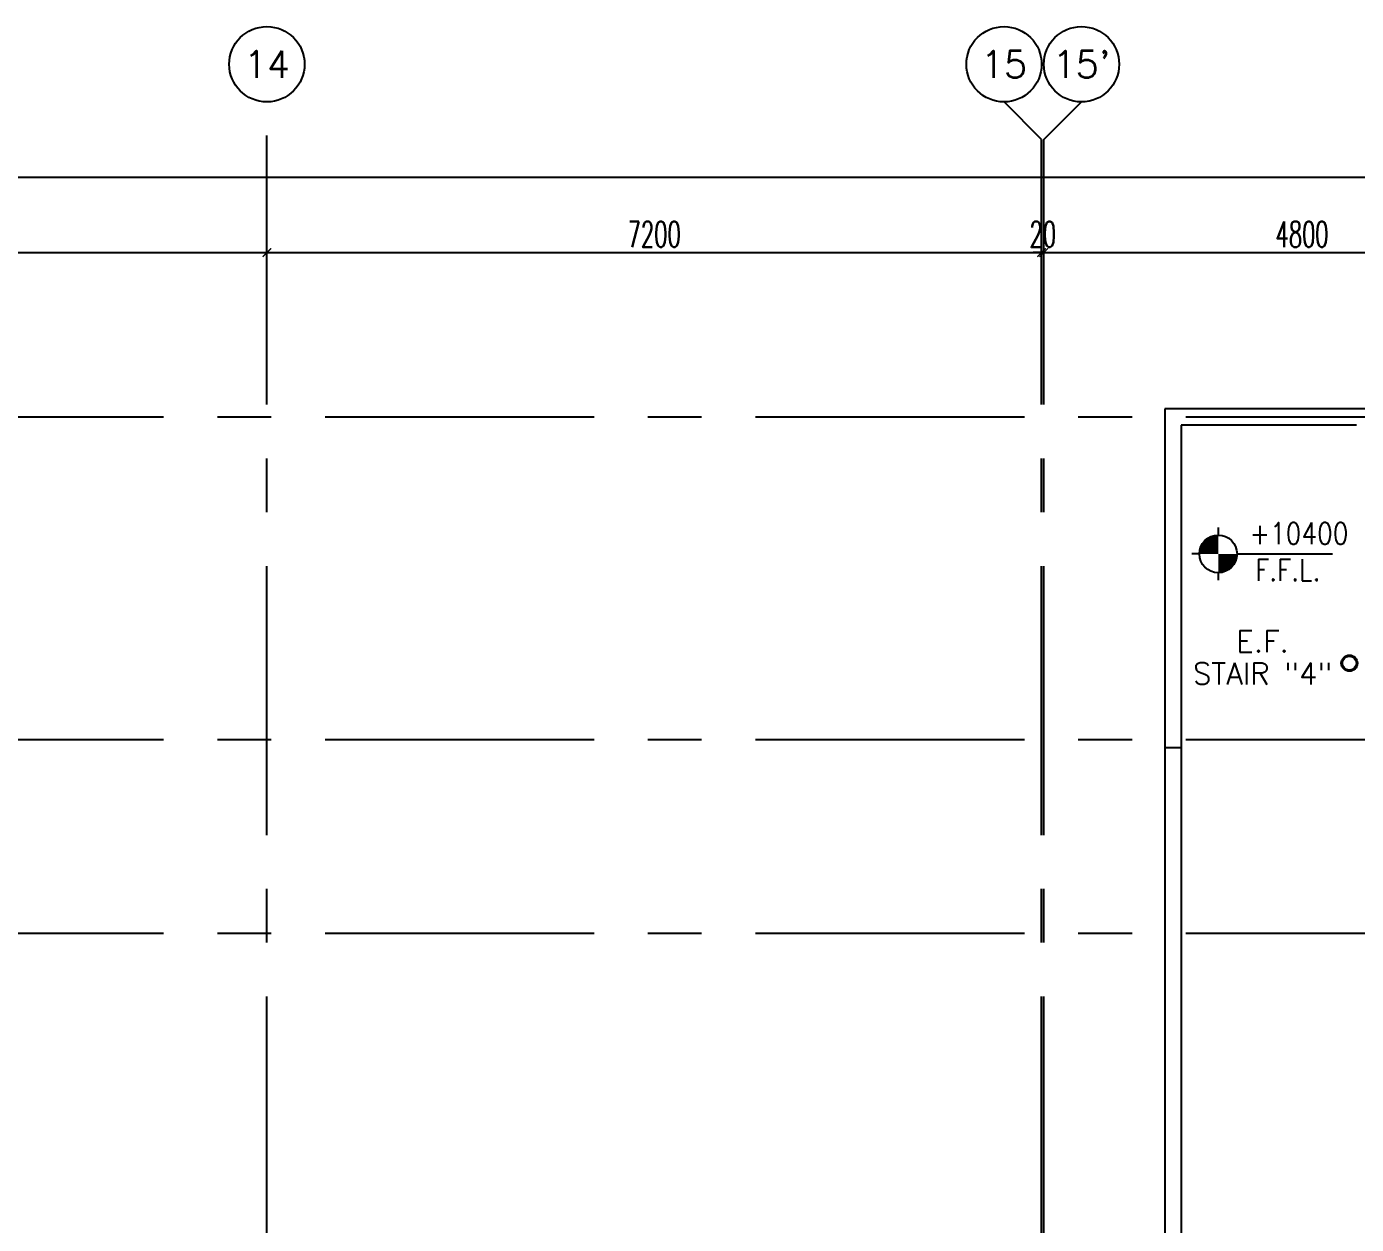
# Model space of a CAD drawing. Extents: x 88852.7 to 88945.7, y 39921.6 to 40001.1.
# Drawn here: x 88883.74 to 88896.1, y 39990 to 40001.13 of the extents above; entities that cross this region are included whole.
import ezdxf
from ezdxf.enums import TextEntityAlignment as Align

# ---------------------------------------------------------------- set-up
doc = ezdxf.new("R2010")
doc.units = 0
doc.header["$MEASUREMENT"] = 0
doc.header["$PDMODE"] = 34
doc.linetypes.add('CENTERX2', pattern=[4, 2.5, -0.5, 0.5, -0.5])
doc.layers.get('0').update_dxf_attribs({"color": 4, "linetype": 'CONTINUOUS'})
doc.layers.get('DEFPOINTS').update_dxf_attribs({"linetype": 'CONTINUOUS'})
for name, color, linetype in [('AX-CR', 2, 'CONTINUOUS'), ('AX-DIM', 4, 'CONTINUOUS'), ('AX-TXT', 2, 'CONTINUOUS'), ('AXES', 11, 'CENTERX2'), ('LEV-PL', 7, 'CONTINUOUS'), ('RM-NAME', 11, 'CONTINUOUS'), ('ROOF', 7, 'CONTINUOUS'), ('STR', 5, 'CONTINUOUS'), ('WALL', 2, 'CONTINUOUS')]:
    doc.layers.add(name, color=color, linetype=linetype)
doc.styles.add('ROMANS', font='ROMANS.shx', dxfattribs={"width": 0.6})
doc.styles.add('S', font='ROMANS.SHX')
doc.dimstyles.new('DIM-OUT', dxfattribs={"dimscale": 0, "dimtxt": 0.24, "dimasz": 0.08, "dimexe": 0.02, "dimexo": 0.02, "dimgap": 0.05, "dimtad": 1, "dimdec": 0, "dimlfac": 1000, "dimzin": 0, "dimtxsty": 'ROMANS', "dimblk1": 'ARCHTICK', "dimblk2": 'ARCHTICK', "dimsah": 1, "dimcen": 0.01, "dimdle": 0.08, "dimclrd": 4, "dimclre": 4, "dimclrt": 2, "dimazin": 3, "dimtp": 2, "dimtm": 2, "dimtfac": 0.114286, "dimtdec": 0, "dimtix": 1, "dimtmove": 0, "dimatfit": 3, "dimtolj": 1, "dimtzin": 0})

# ---------------------------------------------------------------- blocks, each defined once
blk = doc.blocks.new('_ARCHTICK')
at = {"color": 0, "linetype": 'BYBLOCK', "const_width": 0.15}
blk.add_lwpolyline([(-0.5, -0.5), (0.5, 0.5)], dxfattribs=at)
blk = doc.blocks.new('*D379')
at = {"layer": 'AX-DIM', "color": 4}
for p, q in [((88860.69, 39999.728), (88935.54, 39999.728)), ((88860.77, 39995.09), (88860.77, 39999.748)), ((88935.46, 39987.57), (88935.46, 39999.748))]:
    blk.add_line(p, q, dxfattribs=at)
at = {"layer": 'DEFPOINTS', "color": 0}
for p in [(88935.46, 39999.728), (88860.77, 39995.07), (88935.46, 39987.55)]:
    blk.add_point(p, dxfattribs=at)
at = {"layer": 'AX-DIM', "color": 4, "xscale": 0.08, "yscale": 0.08, "zscale": 0.08, "rotation": 180}
blk.add_blockref('_ARCHTICK', (88860.77, 39999.728), dxfattribs=at)
at = {"layer": 'AX-DIM', "color": 4, "xscale": 0.08, "yscale": 0.08, "zscale": 0.08}
blk.add_blockref('_ARCHTICK', (88935.46, 39999.728), dxfattribs=at)
at = {"layer": 'AX-DIM', "color": 2, "insert": (88898.115, 39999.898), "char_height": 0.24, "attachment_point": 5, "style": 'ROMANS'}
blk.add_mtext('\\A1;74690', dxfattribs=at)
blk = doc.blocks.new('*D42')
at = {"layer": 'AX-DIM', "color": 4}
for p, q in [((88893.17, 39999.028), (88893.09, 39999.028)), ((88893.17, 39998.648), (88893.17, 39999.048)), ((88893.17, 39999.028), (88893.19, 39999.028)), ((88893.19, 39998.648), (88893.19, 39999.048)), ((88893.19, 39999.028), (88893.27, 39999.028))]:
    blk.add_line(p, q, dxfattribs=at)
at = {"layer": 'DEFPOINTS', "color": 0}
for p in [(88893.19, 39999.028), (88893.17, 39998.628), (88893.19, 39998.628)]:
    blk.add_point(p, dxfattribs=at)
at = {"layer": 'AX-DIM', "color": 4, "xscale": 0.08, "yscale": 0.08, "zscale": 0.08}
blk.add_blockref('_ARCHTICK', (88893.17, 39999.028), dxfattribs=at)
at = {"layer": 'AX-DIM', "color": 4, "xscale": 0.08, "yscale": 0.08, "zscale": 0.08, "rotation": 180}
blk.add_blockref('_ARCHTICK', (88893.19, 39999.028), dxfattribs=at)
at = {"layer": 'AX-DIM', "color": 2, "insert": (88893.18, 39999.198), "char_height": 0.24, "attachment_point": 5, "style": 'ROMANS'}
blk.add_mtext('\\A1;20', dxfattribs=at)
blk = doc.blocks.new('*D41')
at = {"layer": 'AX-DIM', "color": 4}
for p, q in [((88893.11, 39999.028), (88898.07, 39999.028)), ((88893.19, 39998.648), (88893.19, 39999.048)), ((88897.99, 39998.648), (88897.99, 39999.048))]:
    blk.add_line(p, q, dxfattribs=at)
at = {"layer": 'DEFPOINTS', "color": 0}
for p in [(88897.99, 39999.028), (88893.19, 39998.628), (88897.99, 39998.628)]:
    blk.add_point(p, dxfattribs=at)
at = {"layer": 'AX-DIM', "color": 4, "xscale": 0.08, "yscale": 0.08, "zscale": 0.08, "rotation": 180}
blk.add_blockref('_ARCHTICK', (88893.19, 39999.028), dxfattribs=at)
at = {"layer": 'AX-DIM', "color": 4, "xscale": 0.08, "yscale": 0.08, "zscale": 0.08}
blk.add_blockref('_ARCHTICK', (88897.99, 39999.028), dxfattribs=at)
at = {"layer": 'AX-DIM', "color": 2, "insert": (88895.59, 39999.198), "char_height": 0.24, "attachment_point": 5, "style": 'ROMANS'}
blk.add_mtext('\\A1;4800', dxfattribs=at)
blk = doc.blocks.new('*D40')
at = {"layer": 'AX-DIM', "color": 4}
for p, q in [((88878.69, 39999.028), (88886.05, 39999.028)), ((88878.77, 39998.648), (88878.77, 39999.048)), ((88885.97, 39998.648), (88885.97, 39999.048))]:
    blk.add_line(p, q, dxfattribs=at)
at = {"layer": 'DEFPOINTS', "color": 0}
for p in [(88885.97, 39999.028), (88878.77, 39998.628), (88885.97, 39998.628)]:
    blk.add_point(p, dxfattribs=at)
at = {"layer": 'AX-DIM', "color": 4, "xscale": 0.08, "yscale": 0.08, "zscale": 0.08, "rotation": 180}
blk.add_blockref('_ARCHTICK', (88878.77, 39999.028), dxfattribs=at)
at = {"layer": 'AX-DIM', "color": 4, "xscale": 0.08, "yscale": 0.08, "zscale": 0.08}
blk.add_blockref('_ARCHTICK', (88885.97, 39999.028), dxfattribs=at)
at = {"layer": 'AX-DIM', "color": 2, "insert": (88882.37, 39999.198), "char_height": 0.24, "attachment_point": 5, "style": 'ROMANS'}
blk.add_mtext('\\A1;7200', dxfattribs=at)
blk = doc.blocks.new('*D39')
at = {"layer": 'AX-DIM', "color": 4}
for p, q in [((88885.89, 39999.028), (88893.25, 39999.028)), ((88885.97, 39998.648), (88885.97, 39999.048)), ((88893.17, 39998.648), (88893.17, 39999.048))]:
    blk.add_line(p, q, dxfattribs=at)
at = {"layer": 'DEFPOINTS', "color": 0}
for p in [(88893.17, 39999.028), (88885.97, 39998.628), (88893.17, 39998.628)]:
    blk.add_point(p, dxfattribs=at)
at = {"layer": 'AX-DIM', "color": 4, "xscale": 0.08, "yscale": 0.08, "zscale": 0.08, "rotation": 180}
blk.add_blockref('_ARCHTICK', (88885.97, 39999.028), dxfattribs=at)
at = {"layer": 'AX-DIM', "color": 4, "xscale": 0.08, "yscale": 0.08, "zscale": 0.08}
blk.add_blockref('_ARCHTICK', (88893.17, 39999.028), dxfattribs=at)
at = {"layer": 'AX-DIM', "color": 2, "insert": (88889.57, 39999.198), "char_height": 0.24, "attachment_point": 5, "style": 'ROMANS'}
blk.add_mtext('\\A1;7200', dxfattribs=at)
blk = doc.blocks.new('LEV1')
at = {"layer": 'LEV-PL'}
for p, q in [((0, 245), (0, 175)), ((-175, 0), (-245, 0)), ((175, 0), (1061, 0)), ((0, -175), (0, -245))]:
    blk.add_line(p, q, dxfattribs=at)
at = {"layer": 'LEV-PL', "const_width": 175}
for points in [[(-88, 0, -0.414214), (0, 88, -1)], [(88, 0, -0.414214), (0, -88, -1)]]:
    blk.add_lwpolyline(points, format="xyb", dxfattribs=at)
at = {"layer": 'LEV-PL'}
blk.add_circle((0, 0), 175, dxfattribs=at)
at = {"layer": 'LEV-PL', "color": 4, "style": 'S', "width": 0.85}
for tag, p in [('+0000', (646, 50)), ('F.F.L.', (646, -250))]:
    blk.add_attdef(tag, text='', height=200, dxfattribs=at).set_placement(p, align=Align.CENTER)
blk = doc.blocks.new('AXU')
at = {"layer": 'AX-CR'}
blk.add_circle((0, 350), 350, dxfattribs=at)

msp = doc.modelspace()

# ---------------------------------------------------------------- linework, layer by layer
at = {"layer": 'AXES'}
for p, q in [((88885.9703, 39921.6153), (88885.9703, 40000.4279)), ((88893.1703, 40000.0779), (88892.8203, 40000.4279)), ((88893.1903, 40000.0779), (88893.5403, 40000.4279)), ((88893.1703, 39921.6153), (88893.1703, 40000.0779)), ((88893.1903, 39921.6153), (88893.1903, 40000.0779)), ((88945.0103, 39997.4996), (88876.9703, 39997.4996)), ((88945.0103, 39994.4996), (88876.9703, 39994.4996)), ((88945.0103, 39992.6996), (88876.9703, 39992.6996))]:
    msp.add_line(p, q, dxfattribs=at)
at = {"layer": 'ROOF'}
for p, q in [((88894.3153, 39994.4246), (88894.3153, 39979.7496)), ((88894.4653, 39994.4246), (88894.4653, 39979.7496))]:
    msp.add_line(p, q, dxfattribs=at)
at = {"layer": 'STR'}
for radius in [0.075, 0.065]:
    msp.add_circle((88896.0299, 39995.2121), radius, dxfattribs=at)
at = {"layer": 'WALL'}
for p, q in [((88894.3153, 39997.5746), (88894.3153, 39994.4246)), ((88900.0908, 39997.5746), (88894.3153, 39997.5746)), ((88894.4653, 39997.4246), (88894.4653, 39994.4246)), ((88896.0955, 39997.4246), (88894.4653, 39997.4246)), ((88894.4653, 39994.4246), (88894.3153, 39994.4246))]:
    msp.add_line(p, q, dxfattribs=at)

# ---------------------------------------------------------------- block references
at = {"layer": 'AXES'}
ref = msp.add_blockref('AXU', (88885.9703, 40000.4279), dxfattribs=dict(at, xscale=0.001, yscale=0.001, zscale=0.001))
ref.add_attrib('AX', '14', dxfattribs={"layer": 'AX-TXT', "height": 0.25, "style": 'ROMANS'}).set_placement((88885.9703, 40000.7779), align=Align.MIDDLE)
ref = msp.add_blockref('AXU', (88892.8203, 40000.4279), dxfattribs=dict(at, xscale=0.001, yscale=0.001, zscale=0.001))
ref.add_attrib('AX', '15', dxfattribs={"layer": 'AX-TXT', "height": 0.25, "style": 'ROMANS'}).set_placement((88892.8203, 40000.7779), align=Align.MIDDLE)
ref = msp.add_blockref('AXU', (88893.5403, 40000.4279), dxfattribs=dict(at, xscale=0.001, yscale=0.001, zscale=0.001))
ref.add_attrib('AX', "15'", dxfattribs={"layer": 'AX-TXT', "height": 0.25, "style": 'ROMANS'}).set_placement((88893.5403, 40000.7779), align=Align.MIDDLE)
at = {"layer": 'LEV-PL'}
ref = msp.add_blockref('LEV1', (88894.811, 39996.228), dxfattribs=dict(at, xscale=0.001, yscale=0.001, zscale=0.001))
ref.add_attrib('F.F.L.', 'F.F.L.', dxfattribs={"color": 4, "height": 0.2, "style": 'S', "width": 0.85}).set_placement((88895.4571, 39995.978), align=Align.CENTER)
ref.add_attrib('+0000', '+10400', dxfattribs={"color": 4, "height": 0.2, "style": 'S', "width": 0.85}).set_placement((88895.5617, 39996.3183), align=Align.CENTER)

# ---------------------------------------------------------------- texts
at = {"layer": 'RM-NAME', "style": 'ROMANS'}
for s, p in [('E.F.', (88895.2232, 39995.4152)), ('STAIR "4"', (88895.2232, 39995.1152))]:
    msp.add_text(s, height=0.2, dxfattribs=at).set_placement(p, align=Align.MIDDLE)

# ---------------------------------------------------------------- dimensions: what is measured, and where the dimension line sits
at = {"layer": 'AX-DIM'}
for base, p1, p2, picture, middle in [((88935.4603, 39999.7279), (88860.7703, 39995.0699), (88935.4603, 39987.5496), '*D379', (88898.1153, 39999.8979)), ((88885.9703, 39999.0279), (88878.7703, 39998.6279), (88885.9703, 39998.6279), '*D40', (88882.3703, 39999.1979)), ((88893.1703, 39999.0279), (88885.9703, 39998.6279), (88893.1703, 39998.6279), '*D39', (88889.5703, 39999.1979)), ((88893.1903, 39999.0279), (88893.1703, 39998.6279), (88893.1903, 39998.6279), '*D42', (88893.1803, 39999.1979)), ((88897.9903, 39999.0279), (88893.1903, 39998.6279), (88897.9903, 39998.6279), '*D41', (88895.5903, 39999.1979))]:
    dim = msp.add_linear_dim(base=base, p1=p1, p2=p2, dimstyle='DIM-OUT', override={"dimscale": 1}, dxfattribs=at)
    dim.commit()
    dim.dimension.update_dxf_attribs({"geometry": picture, "text_midpoint": middle})

doc.saveas('drawing.dxf')
